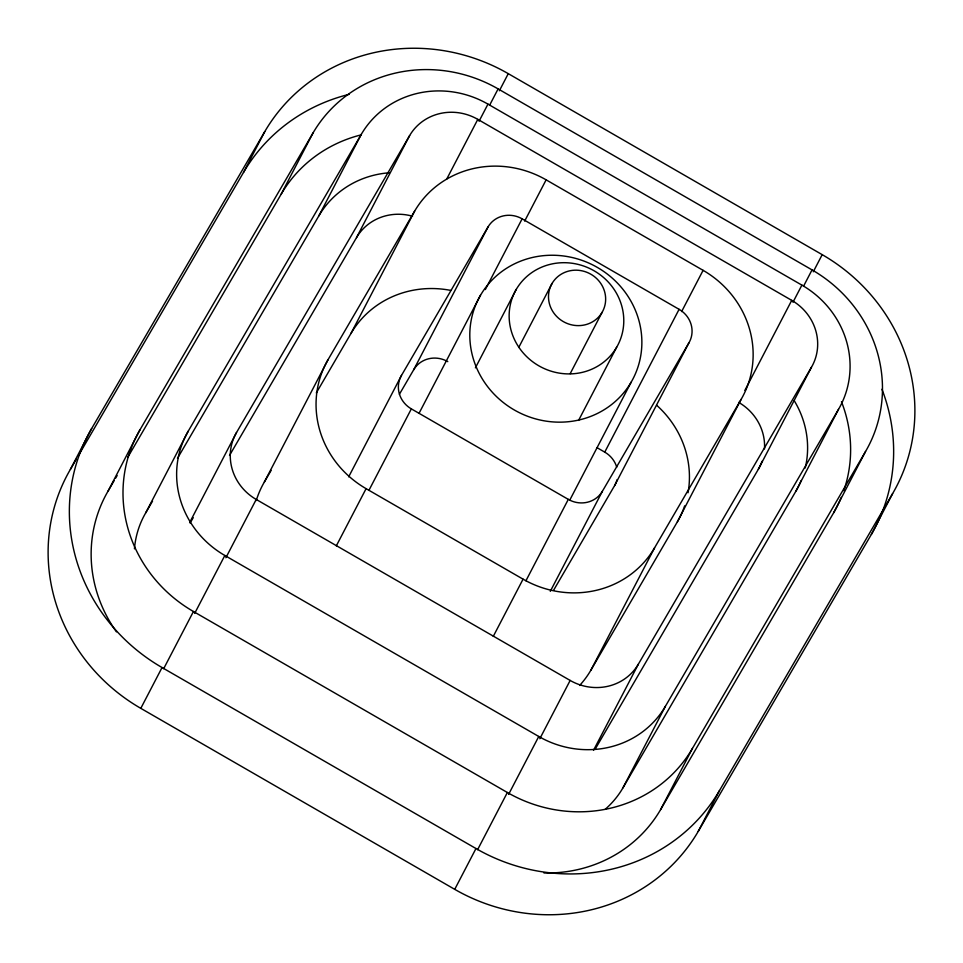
<?xml version="1.0" encoding="UTF-8"?>
<svg xmlns="http://www.w3.org/2000/svg" width="963" height="963" viewBox="0 0 963 963"><rect width="100%" height="100%" fill="white"/><g stroke="black" fill="none" stroke-linecap="round" stroke-linejoin="round"><path stroke-width="1.44" d="M70.395 469.378L91.641 428.571L264.753 131.63A181.2 171.835 27.5 0 1 508.271 73.657L822.197 254.653A181.2 171.835 27.5 0 1 892.605 493.622L871.359 534.429L698.247 831.37A181.2 171.835 27.5 0 1 454.729 889.343L140.803 708.347A181.2 171.835 27.5 0 1 70.395 469.378L76.45 459.002M77.955 456.402L243.507 172.437L264.753 131.63M116.463 631.872A137.709 130.595 27.5 0 1 108.073 491.094L139.924 429.895L313.035 132.954A137.709 130.595 27.5 0 1 498.112 88.897L812.038 269.893A137.709 130.595 27.5 0 1 865.544 451.503L833.693 512.701L660.582 809.642A137.709 130.595 27.5 0 1 543.963 872.972M127.73 457.377L281.184 194.153L313.035 132.954M134.447 548.862A94.23 89.354 27.5 0 1 145.738 512.81L188.218 431.207L361.33 134.278A94.23 89.354 27.5 0 1 487.964 104.124L801.89 285.12A94.23 89.354 27.5 0 1 838.496 409.383L796.016 490.986L622.905 787.927A94.23 89.354 27.5 0 1 605.233 809.281M177.493 458.352L318.849 215.868L361.33 134.278M189.615 522.608L236.513 432.531L409.624 135.59A50.738 48.114 27.5 0 1 477.804 119.364L791.73 300.36A50.738 48.114 27.5 0 1 811.448 367.264L758.35 469.27L595.062 749.346M229.519 455.439L356.527 237.596L409.624 135.59M140.803 708.347L162.049 667.54A181.2 171.835 27.5 0 1 91.641 428.571M163.662 668.719L193.443 611.505A137.709 130.595 27.5 0 1 139.924 429.895M194.682 613.383L224.836 555.482A94.23 89.354 27.5 0 1 188.218 431.207M256.254 500.531A97.853 92.797 27.5 0 1 264.356 482.018L328.082 359.62L414.632 211.15A97.853 92.797 27.5 0 1 546.129 179.84L703.098 270.338A97.853 92.797 27.5 0 1 741.113 399.38L677.398 521.777L590.849 670.248A97.853 92.797 27.5 0 1 579.642 685.451M225.884 557.733L256.218 499.448A50.738 48.114 27.5 0 1 236.513 432.531M316.297 392.94L350.917 333.547L414.632 211.15M446.772 178.974L477.804 119.364M479.056 121.242L487.964 104.124M489.806 104.859L498.112 88.897M499.364 90.775L508.271 73.657M348.678 476.841L401.487 375.414L488.036 226.943A25.363 24.063 27.5 0 1 522.127 218.83L679.096 309.328A25.363 24.063 27.5 0 1 688.954 342.78L614.611 485.581L553.653 590.163M399.404 394.276L413.705 369.744L488.036 226.943M336.316 545.865L366.096 488.662A97.853 92.797 27.5 0 1 328.082 359.62M368.961 490.275L411.345 408.878A25.363 24.063 27.5 0 1 401.487 375.414M419.025 413.344L480.489 295.256M485.316 289.562L522.127 218.83M524.666 221.081L546.129 179.84M475.397 367.854L516.252 289.357M518.732 347.462L552.04 283.471M570.18 373.668L602.104 312.337A28.902 27.409 27.5 0 0 576.512 270.182A28.902 27.409 27.5 0 0 552.606 311.193A28.902 27.409 27.5 0 0 602.104 312.337M578.57 420.422L616.657 347.246A57.949 54.963 27.5 0 0 565.329 262.706A57.949 54.963 27.5 0 0 517.384 344.947A57.949 54.963 27.5 0 0 616.657 347.246M493.285 636.362L523.065 579.16A97.853 92.797 27.5 0 0 654.563 547.851L741.113 399.38M525.93 580.773L568.302 499.376A25.363 24.063 27.5 0 0 602.393 491.25L688.954 342.78M569.711 500.23L631.174 382.142A86.971 82.481 27.5 0 0 554.146 255.267A86.971 82.481 27.5 0 0 482.186 378.7A86.971 82.481 27.5 0 0 631.174 382.142M616.741 467.175A25.363 24.063 27.5 0 0 604.752 452.129L679.096 309.328M681.623 311.579L703.098 270.338M550.294 591.342L602.393 491.25M454.729 889.343L475.975 848.535A181.2 171.835 27.5 0 0 719.493 790.563L892.605 493.622M477.588 849.715L507.369 792.501A137.709 130.595 27.5 0 0 692.433 748.444L865.544 451.503M508.608 794.379L538.762 736.478A94.23 89.354 27.5 0 0 665.385 706.324L838.496 409.383M539.81 738.729L570.156 680.444A50.738 48.114 27.5 0 0 638.337 664.205L811.448 367.264M590.849 670.248L654.563 547.851M744.844 390.436L791.73 300.36M792.982 302.238L801.89 285.12M803.732 285.855L812.038 269.893M813.29 271.771L822.197 254.653M593.509 750.309L638.337 664.205M622.905 787.927L665.385 706.324M660.582 809.642L692.433 748.444M698.247 831.37L719.493 790.563M108.073 491.094L114.116 480.718M115.632 478.13L117.137 475.529M145.738 512.81L152.539 501.145M190.217 522.861L193.238 517.673M264.356 482.018L271.133 470.401M596.976 447.639L604.752 452.129M411.345 408.878L568.302 499.376M366.096 488.662L523.065 579.16M256.218 499.448L570.156 680.444M224.836 555.482L538.762 736.478M193.443 611.505L507.369 792.501M162.049 667.54L475.975 848.535M243.507 172.437A181.2 171.835 27.5 0 1 349.28 94.302M881.952 389.257A181.2 171.835 27.5 0 1 871.359 534.429M794.186 400.596A94.23 89.354 27.5 0 1 805.237 467.982M801.192 480.513A94.23 89.354 27.5 0 1 796.016 490.986M318.849 215.868A94.23 89.354 27.5 0 1 389.172 172.786M350.917 333.547A97.853 92.797 27.5 0 1 450.6 290.369M656.622 405.218A97.853 92.797 27.5 0 1 688.051 492.755M684.669 505.84A97.853 92.797 27.5 0 1 677.398 521.777M617.006 479.767A25.363 24.063 27.5 0 1 614.611 485.581M413.705 369.744A25.363 24.063 27.5 0 1 447.795 361.631M841.469 401.691A137.709 130.595 27.5 0 1 843.769 490.721M841.253 497.39A137.709 130.595 27.5 0 1 833.693 512.701M281.184 194.153A137.709 130.595 27.5 0 1 361.209 134.856M356.527 237.596A50.738 48.114 27.5 0 1 412.513 216.218M738.633 402.353A50.738 48.114 27.5 0 1 764.502 448.902M762.034 461.265A50.738 48.114 27.5 0 1 758.35 469.27"/></g></svg>
